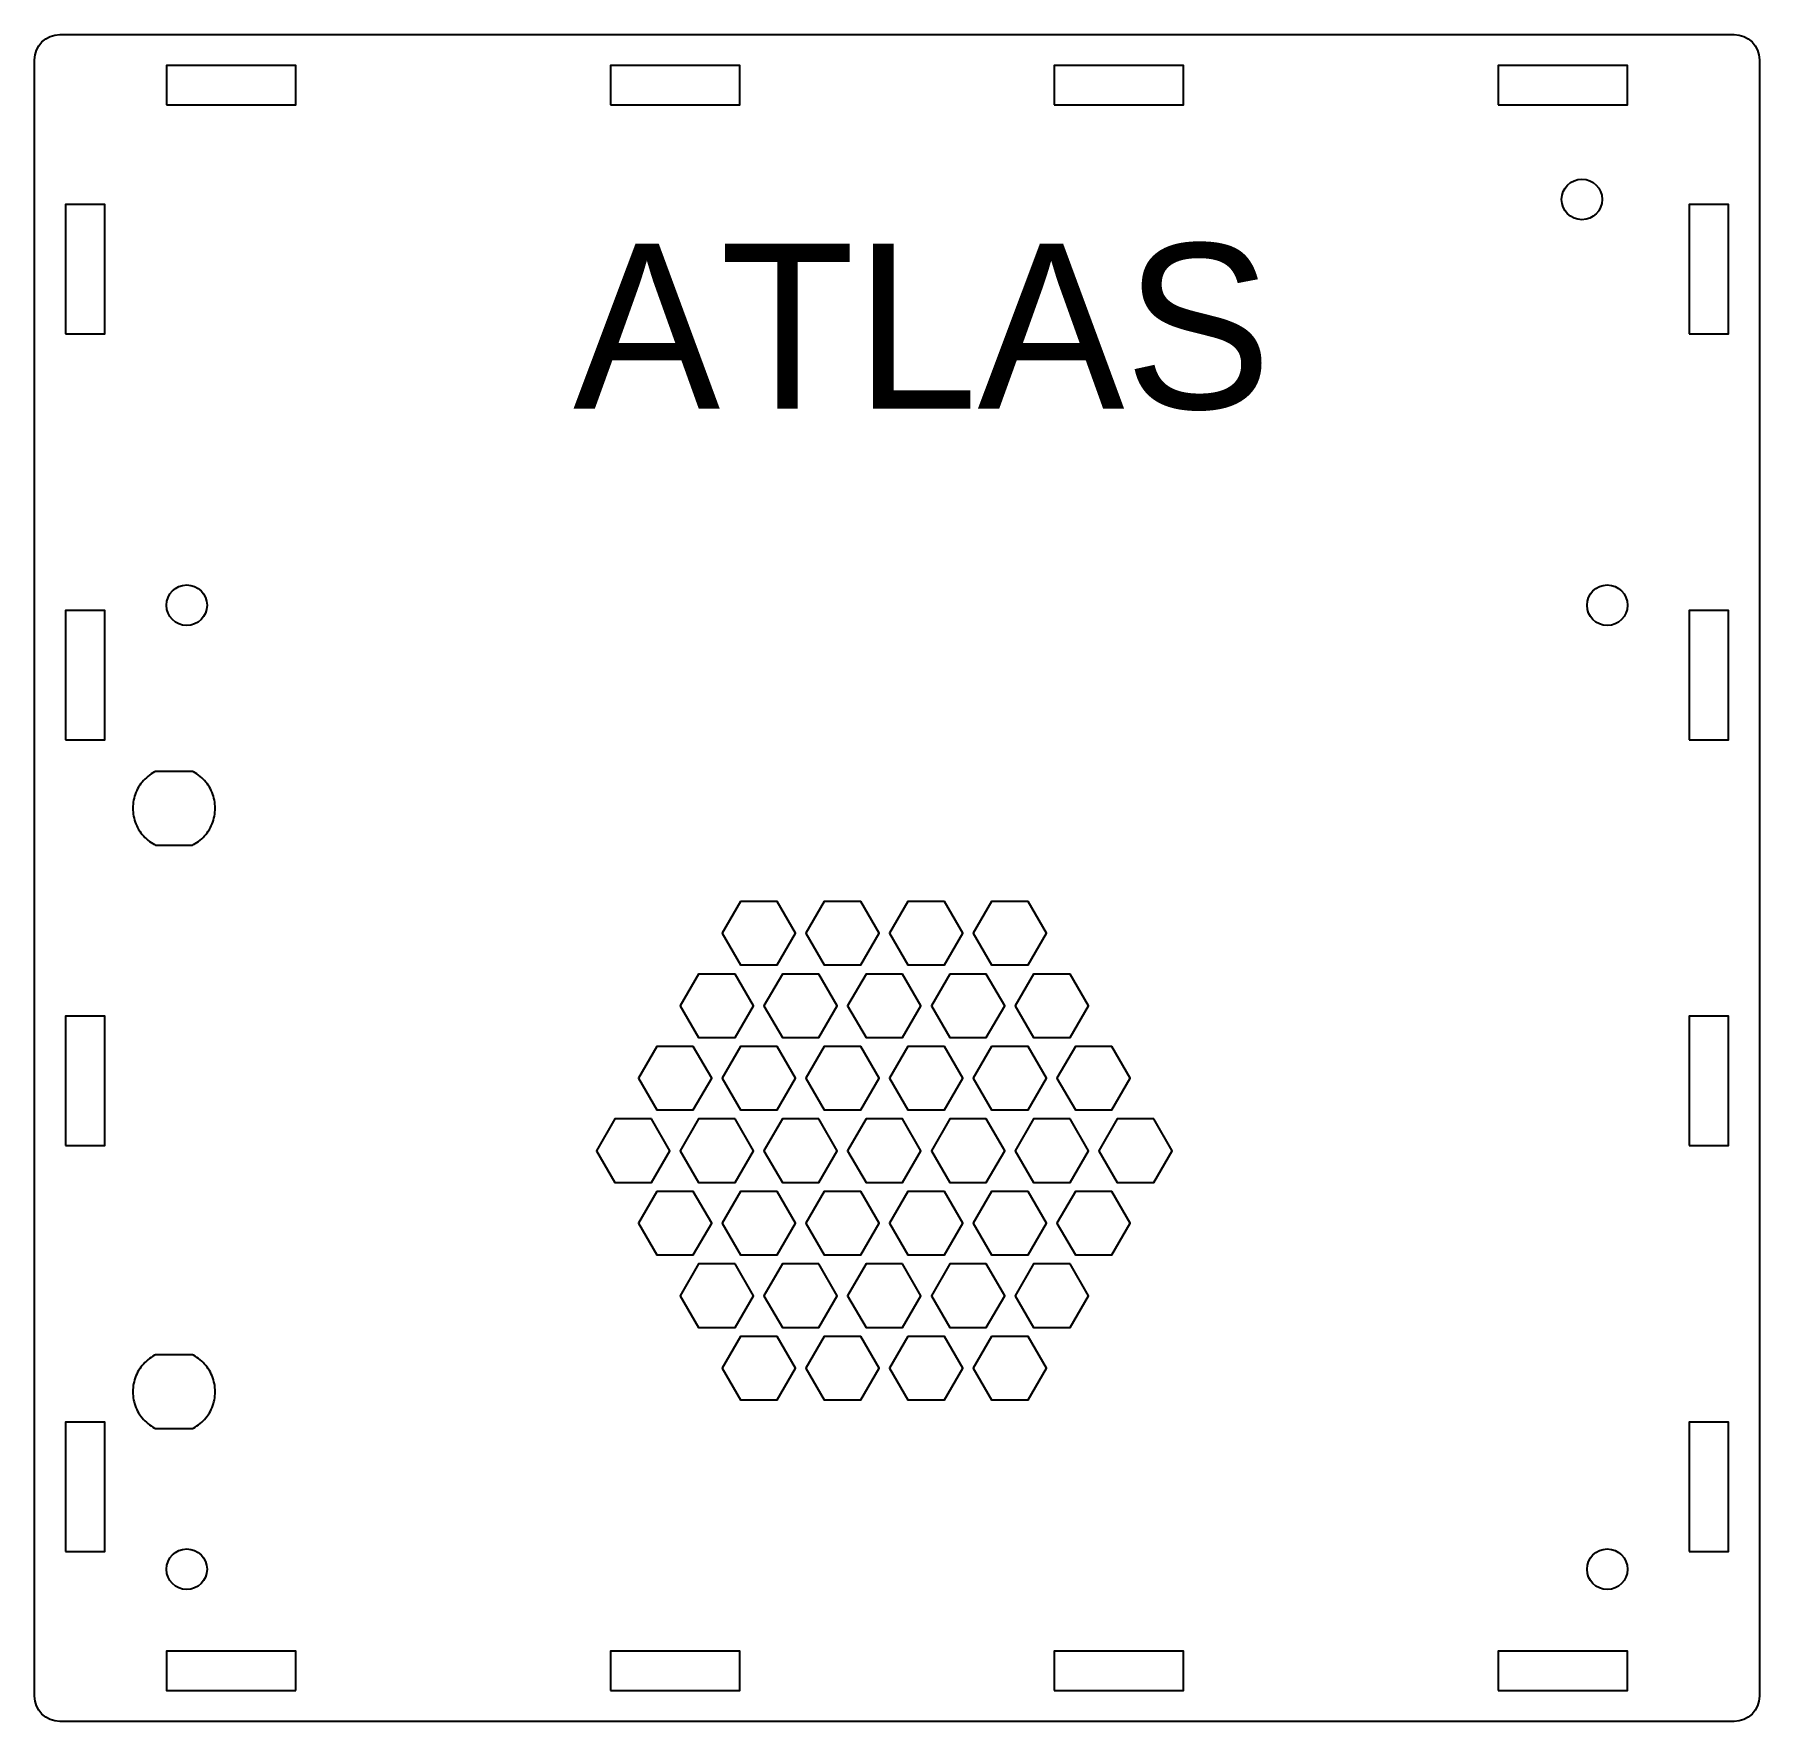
# Model space of a CAD drawing. Header units: millimetres. Extents: x 0 to 136, y 0 to 133.
import ezdxf
from ezdxf.enums import TextEntityAlignment as Align

# ---------------------------------------------------------------- set-up
doc = ezdxf.new("R2010")
doc.units = ezdxf.units.MM
doc.layers.add('CUT', color=1, linetype='Continuous')
doc.layers.add('ENGRAVE', color=5, linetype='Continuous')

msp = doc.modelspace()

# ---------------------------------------------------------------- linework, layer by layer
at = {"layer": 'CUT'}
for points in [[(135.96, 1.61), (135.85, 1.23), (135.66, 0.89), (135.41, 0.59), (135.11, 0.34), (134.77, 0.15), (134.39, 0.04), (134, 0), (2, 0), (1.61, 0.04), (1.23, 0.15), (0.89, 0.34), (0.59, 0.59), (0.34, 0.89), (0.15, 1.23), (0.04, 1.61), (0, 2), (0, 131), (0.04, 131.39), (0.15, 131.77), (0.34, 132.11), (0.59, 132.41), (0.89, 132.66), (1.23, 132.85), (1.61, 132.96), (2, 133), (134, 133), (134.39, 132.96), (134.77, 132.85), (135.11, 132.66), (135.41, 132.41), (135.66, 132.11), (135.85, 131.77), (135.96, 131.39), (136, 131), (136, 2)], [(10.4, 127.45), (20.6, 127.45), (20.6, 130.55), (10.4, 130.55)], [(45.4, 127.45), (55.6, 127.45), (55.6, 130.55), (45.4, 130.55)], [(80.4, 127.45), (90.6, 127.45), (90.6, 130.55), (80.4, 130.55)], [(115.4, 127.45), (125.6, 127.45), (125.6, 130.55), (115.4, 130.55)], [(2.45, 109.4), (5.55, 109.4), (5.55, 119.6), (2.45, 119.6)], [(130.45, 109.4), (133.55, 109.4), (133.55, 119.6), (130.45, 119.6)], [(2.45, 77.4), (5.55, 77.4), (5.55, 87.6), (2.45, 87.6)], [(130.45, 77.4), (133.55, 77.4), (133.55, 87.6), (130.45, 87.6)], [(14.11, 71.06), (14.15, 71.21), (14.19, 71.37), (14.21, 71.52), (14.23, 71.68), (14.25, 71.84), (14.25, 72), (14.25, 72.16), (14.23, 72.32), (14.21, 72.48), (14.19, 72.63), (14.15, 72.79), (14.11, 72.94), (14.06, 73.09), (14, 73.24), (13.94, 73.39), (13.87, 73.53), (13.79, 73.67), (13.7, 73.81), (13.61, 73.94), (13.51, 74.06), (13.41, 74.18), (13.3, 74.3), (13.18, 74.41), (13.06, 74.51), (12.94, 74.61), (12.81, 74.7), (12.67, 74.79), (12.53, 74.87), (12.46, 74.9), (9.54, 74.9), (9.47, 74.87), (9.33, 74.79), (9.19, 74.7), (9.06, 74.61), (8.94, 74.51), (8.82, 74.41), (8.7, 74.3), (8.59, 74.18), (8.49, 74.06), (8.39, 73.94), (8.3, 73.81), (8.21, 73.67), (8.13, 73.53), (8.06, 73.39), (8, 73.24), (7.94, 73.09), (7.89, 72.94), (7.85, 72.79), (7.81, 72.63), (7.79, 72.48), (7.77, 72.32), (7.75, 72.16), (7.75, 72), (7.75, 71.84), (7.77, 71.68), (7.79, 71.52), (7.81, 71.37), (7.85, 71.21), (7.89, 71.06), (7.94, 70.91), (8, 70.76), (8.06, 70.61), (8.13, 70.47), (8.21, 70.33), (8.3, 70.19), (8.39, 70.06), (8.49, 69.94), (8.59, 69.82), (8.7, 69.7), (8.82, 69.59), (8.94, 69.49), (9.06, 69.39), (9.19, 69.3), (9.33, 69.21), (9.47, 69.13), (9.54, 69.1), (12.46, 69.1), (12.53, 69.13), (12.67, 69.21), (12.81, 69.3), (12.94, 69.39), (13.06, 69.49), (13.18, 69.59), (13.3, 69.7), (13.41, 69.82), (13.51, 69.94), (13.61, 70.06), (13.7, 70.19), (13.79, 70.33), (13.87, 70.47), (13.94, 70.61), (14, 70.76), (14.06, 70.91)], [(55.66, 64.65), (54.21, 62.15), (55.66, 59.65), (58.54, 59.65), (59.99, 62.15), (58.54, 64.65)], [(65.14, 64.65), (62.26, 64.65), (60.81, 62.15), (62.26, 59.65), (65.14, 59.65), (66.59, 62.15)], [(71.74, 64.65), (68.86, 64.65), (67.41, 62.15), (68.86, 59.65), (71.74, 59.65), (73.19, 62.15)], [(78.34, 64.65), (75.46, 64.65), (74.01, 62.15), (75.46, 59.65), (78.34, 59.65), (79.79, 62.15)], [(55.24, 58.93), (52.36, 58.93), (50.91, 56.43), (52.36, 53.93), (55.24, 53.93), (56.69, 56.43)], [(61.84, 58.93), (58.96, 58.93), (57.51, 56.43), (58.96, 53.93), (61.84, 53.93), (63.29, 56.43)], [(68.44, 58.93), (65.56, 58.93), (64.11, 56.43), (65.56, 53.93), (68.44, 53.93), (69.89, 56.43)], [(72.16, 58.93), (70.71, 56.43), (72.16, 53.93), (75.04, 53.93), (76.49, 56.43), (75.04, 58.93)], [(81.64, 58.93), (78.76, 58.93), (77.31, 56.43), (78.76, 53.93), (81.64, 53.93), (83.09, 56.43)], [(2.45, 45.4), (5.55, 45.4), (5.55, 55.6), (2.45, 55.6)], [(130.45, 45.4), (133.55, 45.4), (133.55, 55.6), (130.45, 55.6)], [(51.94, 53.22), (49.06, 53.22), (47.61, 50.72), (49.06, 48.22), (51.94, 48.22), (53.39, 50.72)], [(58.54, 53.22), (55.66, 53.22), (54.21, 50.72), (55.66, 48.22), (58.54, 48.22), (59.99, 50.72)], [(65.14, 53.22), (62.26, 53.22), (60.81, 50.72), (62.26, 48.22), (65.14, 48.22), (66.59, 50.72)], [(71.74, 53.22), (68.86, 53.22), (67.41, 50.72), (68.86, 48.22), (71.74, 48.22), (73.19, 50.72)], [(75.46, 53.22), (74.01, 50.72), (75.46, 48.22), (78.34, 48.22), (79.79, 50.72), (78.34, 53.22)], [(84.94, 53.22), (82.06, 53.22), (80.61, 50.72), (82.06, 48.22), (84.94, 48.22), (86.39, 50.72)], [(48.64, 47.5), (45.76, 47.5), (44.31, 45), (45.76, 42.5), (48.64, 42.5), (50.09, 45)], [(55.24, 47.5), (52.36, 47.5), (50.91, 45), (52.36, 42.5), (55.24, 42.5), (56.69, 45)], [(61.84, 47.5), (58.96, 47.5), (57.51, 45), (58.96, 42.5), (61.84, 42.5), (63.29, 45)], [(65.56, 47.5), (64.11, 45), (65.56, 42.5), (68.44, 42.5), (69.89, 45), (68.44, 47.5)], [(75.04, 47.5), (72.16, 47.5), (70.71, 45), (72.16, 42.5), (75.04, 42.5), (76.49, 45)], [(81.64, 47.5), (78.76, 47.5), (77.31, 45), (78.76, 42.5), (81.64, 42.5), (83.09, 45)], [(88.24, 47.5), (85.36, 47.5), (83.91, 45), (85.36, 42.5), (88.24, 42.5), (89.69, 45)], [(49.06, 41.78), (47.61, 39.28), (49.06, 36.78), (51.94, 36.78), (53.39, 39.28), (51.94, 41.78)], [(58.54, 41.78), (55.66, 41.78), (54.21, 39.28), (55.66, 36.78), (58.54, 36.78), (59.99, 39.28)], [(65.14, 41.78), (62.26, 41.78), (60.81, 39.28), (62.26, 36.78), (65.14, 36.78), (66.59, 39.28)], [(71.74, 41.78), (68.86, 41.78), (67.41, 39.28), (68.86, 36.78), (71.74, 36.78), (73.19, 39.28)], [(78.34, 41.78), (75.46, 41.78), (74.01, 39.28), (75.46, 36.78), (78.34, 36.78), (79.79, 39.28)], [(84.94, 41.78), (82.06, 41.78), (80.61, 39.28), (82.06, 36.78), (84.94, 36.78), (86.39, 39.28)], [(55.24, 36.07), (52.36, 36.07), (50.91, 33.57), (52.36, 31.07), (55.24, 31.07), (56.69, 33.57)], [(61.84, 36.07), (58.96, 36.07), (57.51, 33.57), (58.96, 31.07), (61.84, 31.07), (63.29, 33.57)], [(68.44, 36.07), (65.56, 36.07), (64.11, 33.57), (65.56, 31.07), (68.44, 31.07), (69.89, 33.57)], [(75.04, 36.07), (72.16, 36.07), (70.71, 33.57), (72.16, 31.07), (75.04, 31.07), (76.49, 33.57)], [(81.64, 36.07), (78.76, 36.07), (77.31, 33.57), (78.76, 31.07), (81.64, 31.07), (83.09, 33.57)], [(58.54, 30.35), (55.66, 30.35), (54.21, 27.85), (55.66, 25.35), (58.54, 25.35), (59.99, 27.85)], [(65.14, 30.35), (62.26, 30.35), (60.81, 27.85), (62.26, 25.35), (65.14, 25.35), (66.59, 27.85)], [(68.86, 30.35), (67.41, 27.85), (68.86, 25.35), (71.74, 25.35), (73.19, 27.85), (71.74, 30.35)], [(75.46, 30.35), (74.01, 27.85), (75.46, 25.35), (78.34, 25.35), (79.79, 27.85), (78.34, 30.35)], [(14.15, 25.21), (14.19, 25.37), (14.21, 25.52), (14.23, 25.68), (14.25, 25.84), (14.25, 26), (14.25, 26.16), (14.23, 26.32), (14.21, 26.48), (14.19, 26.63), (14.15, 26.79), (14.11, 26.94), (14.06, 27.09), (14, 27.24), (13.94, 27.39), (13.87, 27.53), (13.79, 27.67), (13.7, 27.81), (13.61, 27.94), (13.51, 28.06), (13.41, 28.18), (13.3, 28.3), (13.18, 28.41), (13.06, 28.51), (12.94, 28.61), (12.81, 28.7), (12.67, 28.79), (12.53, 28.87), (12.46, 28.9), (9.54, 28.9), (9.47, 28.87), (9.33, 28.79), (9.19, 28.7), (9.06, 28.61), (8.94, 28.51), (8.82, 28.41), (8.7, 28.3), (8.59, 28.18), (8.49, 28.06), (8.39, 27.94), (8.3, 27.81), (8.21, 27.67), (8.13, 27.53), (8.06, 27.39), (8, 27.24), (7.94, 27.09), (7.89, 26.94), (7.85, 26.79), (7.81, 26.63), (7.79, 26.48), (7.77, 26.32), (7.75, 26.16), (7.75, 26), (7.75, 25.84), (7.77, 25.68), (7.79, 25.52), (7.81, 25.37), (7.85, 25.21), (7.89, 25.06), (7.94, 24.91), (8, 24.76), (8.06, 24.61), (8.13, 24.47), (8.21, 24.33), (8.3, 24.19), (8.39, 24.06), (8.49, 23.94), (8.59, 23.82), (8.7, 23.7), (8.82, 23.59), (8.94, 23.49), (9.06, 23.39), (9.19, 23.3), (9.33, 23.21), (9.47, 23.13), (9.54, 23.1), (12.46, 23.1), (12.53, 23.13), (12.67, 23.21), (12.81, 23.3), (12.94, 23.39), (13.06, 23.49), (13.18, 23.59), (13.3, 23.7), (13.41, 23.82), (13.51, 23.94), (13.61, 24.06), (13.7, 24.19), (13.79, 24.33), (13.87, 24.47), (13.94, 24.61), (14, 24.76), (14.06, 24.91), (14.11, 25.06)], [(2.45, 13.4), (5.55, 13.4), (5.55, 23.6), (2.45, 23.6)], [(130.45, 13.4), (133.55, 13.4), (133.55, 23.6), (130.45, 23.6)], [(20.6, 2.45), (20.6, 5.55), (10.4, 5.55), (10.4, 2.45)], [(45.4, 2.45), (55.6, 2.45), (55.6, 5.55), (45.4, 5.55)], [(80.4, 2.45), (90.6, 2.45), (90.6, 5.55), (80.4, 5.55)], [(115.4, 2.45), (125.6, 2.45), (125.6, 5.55), (115.4, 5.55)]]:
    msp.add_lwpolyline(points, close=True, dxfattribs=at)
for centre in [(122, 120), (12, 88), (124, 88), (12, 12), (124, 12)]:
    msp.add_circle(centre, 1.6, dxfattribs=at)

# ---------------------------------------------------------------- texts
at = {"layer": 'ENGRAVE'}
msp.add_text('ATLAS', height=13, dxfattribs=at).set_placement((70, 110), align=Align.MIDDLE_CENTER)

doc.saveas('drawing.dxf')
